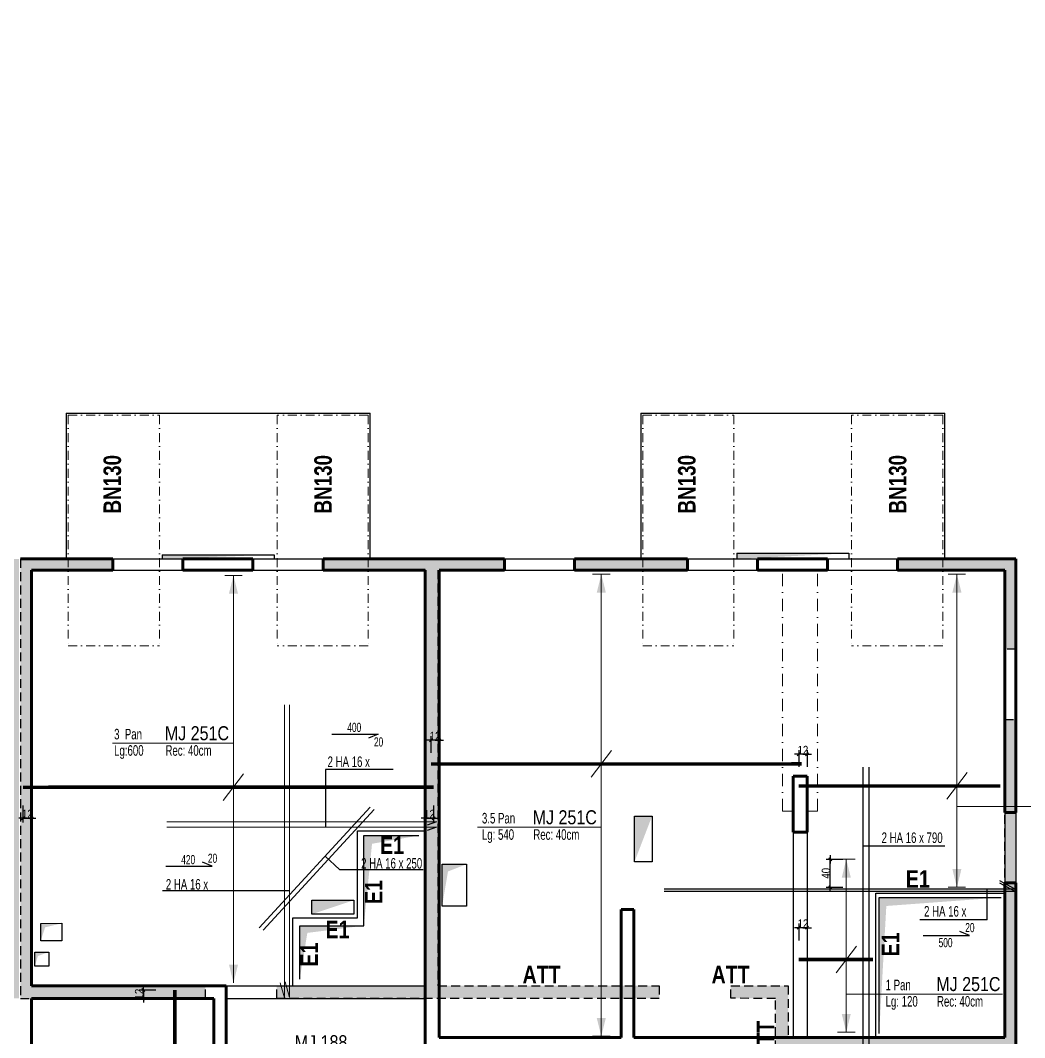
# Model space of a CAD drawing. Header units: millimetres. Extents: x 10483 to 17848, y -43633 to -39433.
# Drawn here: x 13319 to 14753, y -42504 to -41053 of the extents above; entities that cross this region are included whole.
import ezdxf
from ezdxf.enums import TextEntityAlignment as Align

# ---------------------------------------------------------------- set-up
doc = ezdxf.new("R2010")
doc.units = ezdxf.units.MM
doc.linetypes.add('CACHEX2', pattern=[19.05, 12.7, -6.35])
doc.linetypes.add('TIRETPTX2', pattern=[50.8, 25.4, -12.7, 0, -12.7])
for name, color, linetype in [('01_ARMA_INF', 50, 'Continuous'), ('01_linteaux', 2, 'Continuous'), ('01_murs_sup', 2, 'CACHEX2'), ('01_poch_murs', 253, 'Continuous'), ('01_resv', 32, 'Continuous'), ('01_texte', 230, 'Continuous'), ('AA_COTES', 2, 'Continuous')]:
    doc.layers.add(name, color=color, linetype=linetype)
doc.layers.add('01_murs_coup', color=5, linetype='Continuous', lineweight=60)
doc.layers.add('01_tram_axes', color=2, linetype='TIRETPTX2', lineweight=9)
doc.styles.add('impact', font='impact.ttf')
doc.styles.add('PATIO', font='ARIALN.TTF')
doc.styles.add('STYLE2', font='ARIALN.TTF')
doc.styles.add('Titre', font='ariblk.ttf')
doc.dimstyles.new('JB50res', dxfattribs={"dimscale": 0.1, "dimtxt": 120, "dimasz": 12, "dimexe": 0.1, "dimexo": 0.1, "dimgap": 0.09, "dimtad": 1, "dimdec": 1, "dimdsep": 46, "dimtxsty": 'STYLE2', "dimblk1": 'BOND_G', "dimblk2": 'BOND_D', "dimsah": 1, "dimcen": 1.5, "dimdle": 0.01, "dimse1": 1, "dimse2": 1, "dimclrd": 4, "dimclre": 2, "dimclrt": 6, "dimazin": 2, "dimtfac": 2.333333, "dimtdec": 1, "dimtix": 1, "dimtmove": 2, "dimatfit": 3, "dimldrblk": 'BOND_G', "dimfxl": 1, "dimtolj": 1, "dimtzin": 0, "dimarcsym": 0})
pattern_1 = [(135, (-1339.371, 5604.787), (-11.2253202, 9e-16), [7.9375, -7.9375])]

# ---------------------------------------------------------------- blocks, each defined once
blk = doc.blocks.new('BOND_G')
at = {"layer": 'AA_COTES', "color": 0}
for p, q in [((0, -5), (0, 15)), ((5, 0), (-5, 0)), ((1.8, 1.8), (-1.8, -1.8))]:
    blk.add_line(p, q, dxfattribs=at)
blk = doc.blocks.new('BOND_D')
at = {"layer": 'AA_COTES', "color": 0}
for p, q in [((5, 0), (-5, 0)), ((-1.8, -1.8), (1.8, 1.8)), ((0, 5), (0, -15))]:
    blk.add_line(p, q, dxfattribs=at)
blk = doc.blocks.new('*D5406')
at = {"layer": '01_resv', "color": 4, "lineweight": -2, "ltscale": 200, "transparency": 16777216}
for p, q in [((14428.9, -42099.8), (14427.7, -42099.8)), ((14442.1, -42099.8), (14430.1, -42099.8)), ((14443.3, -42099.8), (14444.5, -42099.8))]:
    blk.add_line(p, q, dxfattribs=at)
at = {"layer": 'Defpoints', "color": 0, "ltscale": 200, "transparency": 16777216}
for p in [(14430.1, -42099.8), (14430.1, -42145.1), (14442.1, -42158.5)]:
    blk.add_point(p, dxfattribs=at)
at = {"layer": '01_resv', "color": 4, "lineweight": -2, "ltscale": 200, "transparency": 16777216, "xscale": 1.2, "yscale": 1.2, "zscale": 1.2}
blk.add_blockref('BOND_D', (14430.1, -42099.8), dxfattribs=at)
at = {"layer": '01_resv', "color": 4, "lineweight": -2, "ltscale": 200, "transparency": 16777216, "xscale": 1.2, "yscale": 1.2, "zscale": 1.2, "rotation": 180}
blk.add_blockref('BOND_G', (14442.1, -42099.8), dxfattribs=at)
at = {"layer": '01_resv', "color": 6, "ltscale": 200, "transparency": 16777216, "insert": (14436.1, -42093.8), "char_height": 12, "attachment_point": 5, "style": 'STYLE2'}
blk.add_mtext('\\A1;12', dxfattribs=at)
blk = doc.blocks.new('*D5408')
at = {"layer": '01_resv', "color": 4, "lineweight": -2, "ltscale": 200, "transparency": 16777216}
for p, q in [((14428.9, -42347.4), (14427.7, -42347.4)), ((14442.1, -42347.4), (14430.1, -42347.4)), ((14443.3, -42347.4), (14444.5, -42347.4))]:
    blk.add_line(p, q, dxfattribs=at)
at = {"layer": 'Defpoints', "color": 0, "ltscale": 200, "transparency": 16777216}
for p in [(14430.1, -42347.4), (14430.1, -42392.7), (14442.1, -42406.1)]:
    blk.add_point(p, dxfattribs=at)
at = {"layer": '01_resv', "color": 4, "lineweight": -2, "ltscale": 200, "transparency": 16777216, "xscale": 1.2, "yscale": 1.2, "zscale": 1.2}
blk.add_blockref('BOND_D', (14430.1, -42347.4), dxfattribs=at)
at = {"layer": '01_resv', "color": 4, "lineweight": -2, "ltscale": 200, "transparency": 16777216, "xscale": 1.2, "yscale": 1.2, "zscale": 1.2, "rotation": 180}
blk.add_blockref('BOND_G', (14442.1, -42347.4), dxfattribs=at)
at = {"layer": '01_resv', "color": 6, "ltscale": 200, "transparency": 16777216, "insert": (14436.1, -42341.4), "char_height": 12, "attachment_point": 5, "style": 'STYLE2'}
blk.add_mtext('\\A1;12', dxfattribs=at)
blk = doc.blocks.new('*D5409')
at = {"layer": '01_resv', "color": 4, "lineweight": -2, "ltscale": 200, "transparency": 16777216}
blk.add_line((14475.2, -42288.4), (14475.2, -42250.8), dxfattribs=at)
at = {"layer": 'Defpoints', "color": 0, "ltscale": 200, "transparency": 16777216}
for p in [(14475.2, -42249.6), (14554.5, -42249.6), (14643.4, -42289.6)]:
    blk.add_point(p, dxfattribs=at)
at = {"layer": '01_resv', "color": 4, "lineweight": -2, "ltscale": 200, "transparency": 16777216, "xscale": 1.2, "yscale": 1.2, "zscale": 1.2}
for name, p, rotation in [('BOND_D', (14475.2, -42249.6), 90), ('BOND_G', (14475.2, -42289.6), 270)]:
    blk.add_blockref(name, p, dxfattribs=dict(at, rotation=rotation))
at = {"layer": '01_resv', "color": 6, "ltscale": 200, "transparency": 16777216, "insert": (14469, -42269.6), "char_height": 12, "attachment_point": 5, "rotation": 90, "style": 'STYLE2'}
blk.add_mtext('\\A1;40', dxfattribs=at)
blk = doc.blocks.new('*D5391')
at = {"layer": '01_resv', "color": 4, "lineweight": -2, "ltscale": 200, "transparency": 16777216}
for p, q in [((13903.9, -42079.8), (13902.7, -42079.8)), ((13917.1, -42079.8), (13905.1, -42079.8)), ((13918.3, -42079.8), (13919.5, -42079.8))]:
    blk.add_line(p, q, dxfattribs=at)
at = {"layer": 'Defpoints', "color": 0, "ltscale": 200, "transparency": 16777216}
for p in [(13905.1, -42079.8), (13905.1, -42098.6), (13917.1, -42096.6)]:
    blk.add_point(p, dxfattribs=at)
at = {"layer": '01_resv', "color": 4, "lineweight": -2, "ltscale": 200, "transparency": 16777216, "xscale": 1.2, "yscale": 1.2, "zscale": 1.2}
blk.add_blockref('BOND_D', (13905.1, -42079.8), dxfattribs=at)
at = {"layer": '01_resv', "color": 4, "lineweight": -2, "ltscale": 200, "transparency": 16777216, "xscale": 1.2, "yscale": 1.2, "zscale": 1.2, "rotation": 180}
blk.add_blockref('BOND_G', (13917.1, -42079.8), dxfattribs=at)
at = {"layer": '01_resv', "color": 6, "ltscale": 200, "transparency": 16777216, "insert": (13911.1, -42073.7), "char_height": 12, "attachment_point": 5, "style": 'STYLE2'}
blk.add_mtext('\\A1;12', dxfattribs=at)
blk = doc.blocks.new('*D5416')
at = {"layer": '01_resv', "color": 4, "lineweight": -2, "ltscale": 200, "transparency": 16777216}
for p, q in [((13895.9, -42191.1), (13894.7, -42191.1)), ((13897.1, -42191.1), (13909.1, -42191.1)), ((13910.3, -42191.1), (13911.5, -42191.1))]:
    blk.add_line(p, q, dxfattribs=at)
at = {"layer": 'Defpoints', "color": 0, "ltscale": 200, "transparency": 16777216}
for p in [(13909.1, -42146.8), (13897.1, -42157.6), (13909.1, -42191.1)]:
    blk.add_point(p, dxfattribs=at)
at = {"layer": '01_resv', "color": 4, "lineweight": -2, "ltscale": 200, "transparency": 16777216, "xscale": 1.2, "yscale": 1.2, "zscale": 1.2}
blk.add_blockref('BOND_G', (13897.1, -42191.1), dxfattribs=at)
at = {"layer": '01_resv', "color": 4, "lineweight": -2, "ltscale": 200, "transparency": 16777216, "xscale": 1.2, "yscale": 1.2, "zscale": 1.2, "rotation": 180}
blk.add_blockref('BOND_D', (13909.1, -42191.1), dxfattribs=at)
at = {"layer": '01_resv', "color": 6, "ltscale": 200, "transparency": 16777216, "insert": (13903.1, -42185.1), "char_height": 12, "attachment_point": 5, "style": 'STYLE2'}
blk.add_mtext('\\A1;12', dxfattribs=at)
blk = doc.blocks.new('*D5417')
at = {"layer": '01_resv', "color": 4, "lineweight": -2, "ltscale": 200, "transparency": 16777216}
for p, q in [((13321.9, -42191.1), (13320.7, -42191.1)), ((13323.1, -42191.1), (13335.1, -42191.1)), ((13336.3, -42191.1), (13337.5, -42191.1))]:
    blk.add_line(p, q, dxfattribs=at)
at = {"layer": 'Defpoints', "color": 0, "ltscale": 200, "transparency": 16777216}
for p in [(13323.1, -42146.9), (13335.1, -42169.1), (13335.1, -42191.1)]:
    blk.add_point(p, dxfattribs=at)
at = {"layer": '01_resv', "color": 4, "lineweight": -2, "ltscale": 200, "transparency": 16777216, "xscale": 1.2, "yscale": 1.2, "zscale": 1.2}
blk.add_blockref('BOND_G', (13323.1, -42191.1), dxfattribs=at)
at = {"layer": '01_resv', "color": 4, "lineweight": -2, "ltscale": 200, "transparency": 16777216, "xscale": 1.2, "yscale": 1.2, "zscale": 1.2, "rotation": 180}
blk.add_blockref('BOND_D', (13335.1, -42191.1), dxfattribs=at)
at = {"layer": '01_resv', "color": 6, "ltscale": 200, "transparency": 16777216, "insert": (13329.1, -42185), "char_height": 12, "attachment_point": 5, "style": 'STYLE2'}
blk.add_mtext('\\A1;12', dxfattribs=at)
blk = doc.blocks.new('*D5393')
at = {"layer": '01_resv', "color": 4, "lineweight": -2, "ltscale": 200, "transparency": 16777216}
for p, q in [((13494.7, -42434.9), (13494.7, -42433.7)), ((13494.7, -42436.1), (13494.7, -42448)), ((13494.7, -42449.2), (13494.7, -42450.4))]:
    blk.add_line(p, q, dxfattribs=at)
at = {"layer": 'Defpoints', "color": 0, "ltscale": 200, "transparency": 16777216}
for p in [(13533, -42436.1), (13494.7, -42448), (13533, -42448)]:
    blk.add_point(p, dxfattribs=at)
at = {"layer": '01_resv', "color": 4, "lineweight": -2, "ltscale": 200, "transparency": 16777216, "xscale": 1.2, "yscale": 1.2, "zscale": 1.2}
for name, p, rotation in [('BOND_G', (13494.7, -42436.1), 270), ('BOND_D', (13494.7, -42448), 90)]:
    blk.add_blockref(name, p, dxfattribs=dict(at, rotation=rotation))
at = {"layer": '01_resv', "color": 6, "ltscale": 200, "transparency": 16777216, "insert": (13488.7, -42442), "char_height": 12, "attachment_point": 5, "rotation": 90, "style": 'STYLE2'}
blk.add_mtext('\\A1;12', dxfattribs=at)

msp = doc.modelspace()

# ---------------------------------------------------------------- hatches: boundary and pattern name
at = {"layer": '01_murs_sup', "ltscale": 200}
h = msp.add_hatch(dxfattribs=at)
h.set_pattern_fill('DASH', color=256, scale=2.5, angle=135)
h.set_pattern_definition([(135, (1486.9405, 7129.7074), (-11.2253202, 9e-16), [7.9375, -7.9375])])
h.paths.add_polyline_path([(15227.33, -41053.13), (14816.42, -41053.13, 0.2561511), (14069.86, -40643.81), (13786.34, -40643.81), (13786.34, -40496.41), (13766.34, -40496.41), (13766.34, -40663.81), (14069.86, -40663.81, -0.2587896), (14804.13, -41071.13), (14935.43, -41071.13), (14935.43, -41491.45), (14955.43, -41491.45), (14955.43, -41071.13), (15227.44, -41071.18)])
h = msp.add_hatch(dxfattribs=at)
h.set_pattern_fill('DASH', color=256, scale=2.5, angle=135)
h.set_pattern_definition(pattern_1)
h.paths.add_polyline_path([(12129.12, -41979.06), (12109.16, -41979.06), (12109.16, -42400.05), (12129.16, -42400.05)])
h.paths.add_polyline_path([(13071.12, -41821.05), (12892.12, -41821.05), (12892.12, -41837.05), (13071.12, -41837.05)], flags=17)
h.paths.add_polyline_path([(13317.12, -41821.05), (13171.12, -41821.05), (13171.12, -41837.05), (13301.12, -41837.05), (13301.12, -42430.06), (12645.12, -42430.06), (12645.12, -42448.01), (13317.12, -42448.06)])
h.paths.add_polyline_path([(12952.54, -42578.1), (12503.12, -42578.1), (12503.12, -42596.05), (12721.12, -42596.05), (12721.12, -43189.05), (12618.12, -43189.05), (12618.12, -43205.05), (12898.12, -43205.05), (12898.12, -43189.05), (12739.12, -43189.05), (12739.12, -42596.05), (12952.54, -42596.01)])
h.paths.add_polyline_path([(14231.12, -42430.06), (13915.16, -42430.06), (13915.08, -41837.05), (14011.12, -41837.05), (14011.12, -41821.05), (13751.12, -41821.05), (13751.12, -41837.05), (13897.16, -41837.05), (13897.16, -42430.06), (13685.16, -42430.06), (13685.16, -42448.06), (14231.12, -42448.06)])
h = msp.add_hatch(dxfattribs=at)
h.set_pattern_fill('DASH', color=256, scale=2.5, angle=135)
h.set_pattern_definition(pattern_1)
h.paths.add_polyline_path([(13583.16, -42430.06), (13335.12, -42430.06), (13335.12, -41837.05), (13451.12, -41837.05), (13451.12, -41821.05), (13319.12, -41821.05), (13319.12, -42448.06), (13583.16, -42448.01)])
h.paths.add_polyline_path([(14740.12, -42050.05), (14724.12, -42050.05), (14724.12, -42504.05), (14415.12, -42504.05), (14415.12, -42430.05), (14333.12, -42430.05), (14333.12, -42448.01), (14397.12, -42448.06), (14397.12, -42578.05), (14333.12, -42578.05), (14333.12, -42596.01), (14415.12, -42596.05), (14415.12, -42522.05), (14724.12, -42522.05), (14724.12, -42976.07), (14740.12, -42976.07)])
h.paths.add_polyline_path([(14231.12, -42578.05), (13685.12, -42578.1), (13685.12, -42596.01), (13897.12, -42596.05), (13897.12, -43189.05), (13748.12, -43189.05), (13748.12, -43205.05), (14044.12, -43205.05), (14044.12, -43189.05), (13915.12, -43189.05), (13915.12, -42595.92), (14231.12, -42595.92)])
h.paths.add_polyline_path([(13583.12, -42578.05), (13319.12, -42578.05), (13319.12, -43205.05), (13448.12, -43205.05), (13448.12, -43189.05), (13335.12, -43189.05), (13335.12, -42596.05), (13583.12, -42596.05)])
h.paths.add_polyline_path([(14498.12, -43189.05), (14344.12, -43189.05), (14344.12, -43205.05), (14498.12, -43205.05)])
h.paths.add_polyline_path([(14740.12, -43076.07), (14724.12, -43076.07), (14724.12, -43189.05), (14598.12, -43189.05), (14598.12, -43205.05), (14740.12, -43205.05)])
h.paths.add_polyline_path([(14740.12, -41821.05), (14571.12, -41821.05), (14571.12, -41837.05), (14724.12, -41837.05), (14724.12, -41950.05), (14740.12, -41950.05)])
h.paths.add_polyline_path([(14271.12, -41821.05), (14111.12, -41821.05), (14111.12, -41837.05), (14271.12, -41837.05)])

# ---------------------------------------------------------------- linework, layer by layer
at = {"layer": '01_ARMA_INF', "linetype": 'Continuous', "lineweight": 0, "const_width": 5, "flags": 128}
for points in [[(14434.12, -42113.56), (13905.12, -42113.65)], [(13909.12, -42146.77), (13323.12, -42146.86)], [(14717.78, -42145.02), (14430.12, -42145.1)], [(14535.89, -42392.59), (14430.12, -42392.67)], [(13539.69, -42590.05), (13539.59, -42436.05)]]:
    msp.add_lwpolyline(points, dxfattribs=at)
at = {"layer": '01_linteaux', "ltscale": 0.1}
for p, q in [((13384.59, -41613.05), (13384.59, -41821.05)), ((13384.59, -41613.05), (13818.59, -41613.05)), ((13818.59, -41821.05), (13818.59, -41613.05)), ((14204.59, -41613.05), (14204.59, -41821.05)), ((14204.59, -41613.05), (14638.59, -41613.05)), ((14638.59, -41821.05), (14638.59, -41613.05)), ((13521.59, -41815.05), (13681.59, -41815.05)), ((13521.59, -41815.05), (13521.59, -41821.05)), ((13681.59, -41815.05), (13681.59, -41821.05)), ((14341.59, -41813.05), (14501.59, -41813.05)), ((14341.59, -41813.05), (14341.59, -41821.05)), ((14501.59, -41813.05), (14501.59, -41821.05)), ((13451.12, -41821.05), (13551.12, -41821.05)), ((13651.12, -41821.05), (13751.12, -41821.05)), ((14010.12, -41821.05), (14110.12, -41821.05)), ((14271.12, -41821.05), (14371.12, -41821.05)), ((14471.12, -41821.05), (14571.12, -41821.05)), ((13451.12, -41837.05), (13551.12, -41837.05)), ((13651.12, -41837.05), (13751.12, -41837.05)), ((14010.12, -41837.05), (14110.12, -41837.05)), ((14271.12, -41837.05), (14371.12, -41837.05)), ((14471.12, -41837.05), (14571.12, -41837.05)), ((14724.12, -42183.05), (14724.12, -42283.05)), ((14740.12, -42183.05), (14740.12, -42283.05)), ((13800.12, -42209.06), (13897.16, -42209.06)), ((13800.12, -42333.06), (13800.12, -42209.06)), ((14422.12, -42211.05), (14422.12, -42504.05)), ((14442.12, -42211.05), (14442.12, -42504.05)), ((14540.12, -42504.05), (14540.12, -42298.05)), ((14540.12, -42298.05), (14724.12, -42298.05)), ((13708.12, -42333.06), (13800.12, -42333.06)), ((13708.12, -42430.06), (13708.12, -42333.06)), ((13613.12, -42430.06), (13897.12, -42430.06)), ((13613.12, -42448.06), (13897.12, -42448.06))]:
    msp.add_line(p, q, dxfattribs=at)
for points in [[(13521.59, -41821.05), (13521.59, -41815.05), (13681.59, -41815.05)], [(14341.59, -41821.05), (14341.59, -41813.05), (14501.59, -41813.05)]]:
    msp.add_solid(points, dxfattribs=at)
at = {"layer": '01_murs_coup', "ltscale": 0.1}
for p, q in [((13451.12, -41821.05), (13319.12, -41821.05)), ((13451.12, -41821.05), (13451.12, -41837.05)), ((13651.12, -41821.05), (13551.12, -41821.05)), ((13551.12, -41821.05), (13551.12, -41837.05)), ((13651.12, -41821.05), (13651.12, -41837.05)), ((14010.12, -41821.05), (13751.12, -41821.05)), ((13751.12, -41821.05), (13751.12, -41837.05)), ((14010.12, -41821.05), (14010.12, -41837.05)), ((14271.12, -41821.05), (14110.12, -41821.05)), ((14110.12, -41821.05), (14110.12, -41837.05)), ((14271.12, -41821.05), (14271.12, -41837.05)), ((14471.12, -41821.05), (14371.12, -41821.05)), ((14371.12, -41821.05), (14371.12, -41837.05)), ((14471.12, -41821.05), (14471.12, -41837.05)), ((14740.12, -41821.05), (14571.12, -41821.05)), ((14571.12, -41821.05), (14571.12, -41837.05)), ((14740.12, -42183.05), (14740.12, -41821.05)), ((13335.12, -41837.05), (13335.12, -42430.05)), ((13335.12, -41837.05), (13451.12, -41837.05)), ((13651.12, -41837.05), (13551.12, -41837.05)), ((13897.12, -41837.05), (13751.12, -41837.05)), ((13897.12, -42578.05), (13897.12, -41837.05)), ((14010.12, -41837.05), (13917.12, -41837.05)), ((13917.12, -42504.05), (13917.12, -41837.05)), ((14271.12, -41837.05), (14110.12, -41837.05)), ((14471.12, -41837.05), (14371.12, -41837.05)), ((14724.12, -41837.05), (14571.12, -41837.05)), ((14724.12, -42183.05), (14724.12, -41837.05)), ((14422.12, -42211.05), (14422.12, -42131.05)), ((14422.12, -42131.05), (14442.12, -42131.05)), ((14442.12, -42211.05), (14442.12, -42131.05)), ((14740.12, -42183.05), (14724.12, -42183.05)), ((14422.12, -42211.05), (14442.12, -42211.05)), ((14724.12, -42504.05), (14724.12, -42283.05)), ((14740.12, -42283.05), (14724.12, -42283.05)), ((14740.12, -42743.05), (14740.12, -42283.05)), ((14194.64, -42321.05), (14176.64, -42321.05)), ((14176.64, -42504.05), (14176.64, -42321.05)), ((14194.64, -42504.05), (14194.64, -42321.05)), ((13335.12, -42430.05), (13613.12, -42430.05)), ((13613.12, -42430.05), (13613.12, -42578.05)), ((13335.12, -42448.05), (13335.12, -43189.05)), ((13335.12, -42448.05), (13595.12, -42448.05)), ((13595.12, -42448.05), (13595.12, -42596.05)), ((13917.12, -42504.05), (14176.64, -42504.05)), ((14194.64, -42504.05), (14724.12, -42504.05))]:
    msp.add_line(p, q, dxfattribs=at)
msp.add_arc((14069.93, -41529.3), 865.5, 31.88506, 90, dxfattribs=at)
at = {"layer": '01_murs_sup'}
for p, q in [((13451.12, -41821.05), (13319.12, -41821.05)), ((13319.12, -41821.05), (13319.12, -42448.06)), ((13451.12, -41837.05), (13451.12, -41821.05)), ((13751.12, -41837.05), (13751.12, -41821.05)), ((13751.12, -41821.05), (14010.12, -41821.05)), ((14010.12, -41821.05), (14010.12, -41837.05)), ((14110.12, -41837.05), (14110.12, -41821.05)), ((14110.12, -41821.05), (14271.12, -41821.05)), ((14271.12, -41821.05), (14271.12, -41837.05)), ((14571.12, -41821.05), (14740.12, -41821.05)), ((14571.12, -41837.05), (14571.12, -41821.05)), ((14740.12, -41821.05), (14740.12, -41950.05)), ((13335.12, -42430.06), (13335.12, -41837.05)), ((13335.12, -41837.05), (13451.12, -41837.05)), ((13897.16, -41837.05), (13751.12, -41837.05)), ((13897.16, -42430.06), (13897.16, -41837.05)), ((14010.12, -41837.05), (13915.08, -41837.05)), ((13915.08, -41837.05), (13915.16, -42430.06)), ((14271.12, -41837.05), (14110.12, -41837.05)), ((14724.12, -41837.05), (14571.12, -41837.05)), ((14724.12, -41950.05), (14724.12, -41837.05)), ((14740.12, -41950.05), (14724.12, -41950.05)), ((14724.12, -42504.05), (14724.12, -42050.05)), ((14724.12, -42050.05), (14740.12, -42050.05)), ((14740.12, -42050.05), (14740.12, -42976.07)), ((13583.16, -42430.06), (13335.12, -42430.06)), ((13583.16, -42448.01), (13583.16, -42430.06)), ((13685.16, -42448.06), (13685.16, -42430.06)), ((13685.16, -42430.06), (13708.12, -42430.06)), ((13915.16, -42430.06), (14231.12, -42430.06)), ((14231.12, -42430.06), (14231.12, -42448.06)), ((14333.12, -42448.01), (14333.12, -42430.05)), ((14333.12, -42430.05), (14415.12, -42430.05)), ((14415.12, -42430.05), (14415.12, -42504.05)), ((13319.12, -42448.06), (13583.16, -42448.01)), ((14231.12, -42448.06), (13685.16, -42448.06)), ((14397.12, -42448.06), (14333.12, -42448.01)), ((14397.12, -42578.05), (14397.12, -42448.06)), ((14415.12, -42504.05), (14724.12, -42504.05))]:
    msp.add_line(p, q, dxfattribs=at)
for radius, start in [(885.5, 32.53016), (865.5, 31.96306)]:
    msp.add_arc((14069.86, -41529.3), radius, start, 90, dxfattribs=at)
at = {"layer": '01_poch_murs', "ltscale": 200}
for p, q in [((13809.39, -42344.42), (13809.39, -42215.8)), ((13809.39, -42215.8), (13887.71, -42215.8)), ((14544.9, -42498.07), (14544.9, -42304.1)), ((14544.9, -42304.1), (14719.24, -42304.1)), ((13717.85, -42420.61), (13717.85, -42344.42)), ((13717.85, -42344.42), (13809.39, -42344.42))]:
    msp.add_line(p, q, dxfattribs=at)
for points in [[(13809.39, -42344.42), (13809.39, -42215.8), (13821.07, -42227.48)], [(13809.39, -42215.8), (13887.71, -42215.8), (13821.07, -42227.48)], [(14544.9, -42498.07), (14544.9, -42304.1), (14555.15, -42316.24)], [(14544.9, -42304.1), (14719.24, -42304.1), (14555.15, -42316.24)], [(13717.85, -42420.61), (13717.85, -42344.42), (13728.79, -42354.65)], [(13717.85, -42344.42), (13809.39, -42344.42), (13728.79, -42354.65)]]:
    msp.add_solid(points, dxfattribs=at)
at = {"layer": '01_resv', "ltscale": 200}
for p, q in [((14195.73, -42253.08), (14195.73, -42188.08)), ((14195.73, -42188.08), (14220.76, -42188.08)), ((14220.76, -42188.08), (14220.77, -42253.07)), ((13921.1, -42316.58), (13921.1, -42256.58)), ((13921.1, -42256.58), (13956.1, -42256.58)), ((13956.1, -42256.58), (13956.1, -42316.58)), ((14220.77, -42253.07), (14195.73, -42253.08)), ((13735.12, -42308.03), (13795.12, -42308.03)), ((13735.12, -42328.06), (13735.12, -42308.03)), ((13795.12, -42308.03), (13795.12, -42328.06)), ((13956.1, -42316.58), (13921.1, -42316.58)), ((13795.12, -42328.06), (13735.12, -42328.06)), ((13348.14, -42341.05), (13378.14, -42340.87)), ((13348.14, -42366.07), (13348.14, -42341.05)), ((13378.14, -42340.87), (13378.14, -42366.07)), ((13378.14, -42366.07), (13348.14, -42366.07)), ((13339.67, -42382.05), (13359.67, -42382.05)), ((13339.67, -42402.05), (13339.67, -42382.05)), ((13359.67, -42382.05), (13359.67, -42402.05)), ((13359.67, -42402.05), (13339.67, -42402.05))]:
    msp.add_line(p, q, dxfattribs=at)
for points in [[(14195.73, -42253.08), (14195.73, -42188.08), (14220.76, -42188.08)], [(13921.1, -42316.58), (13921.1, -42256.58), (13929.48, -42267.02)], [(13921.1, -42256.58), (13956.1, -42256.58), (13929.48, -42267.02)], [(13735.12, -42328.06), (13735.12, -42308.03), (13795.12, -42308.03)], [(13348.14, -42366.07), (13348.14, -42341.05), (13354.46, -42346.72)], [(13348.14, -42341.05), (13378.14, -42341.05), (13354.46, -42346.72)], [(13339.67, -42402.05), (13339.67, -42382.05), (13344.25, -42387.58)], [(13339.67, -42382.05), (13359.67, -42382.05), (13344.25, -42387.58)]]:
    msp.add_solid(points, dxfattribs=at)
at = {"layer": '01_texte', "linetype": 'Continuous', "lineweight": 0}
for p, q in [((13610.84, -41844.54), (13635.8, -41844.54)), ((13623.32, -42425.92), (13623.32, -41844.54)), ((14135.84, -41842.92), (14160.8, -41842.92)), ((14148.32, -42502.15), (14148.32, -41842.92)), ((14643.39, -41842.97), (14668.35, -41842.97)), ((14655.87, -42289.64), (14655.87, -41842.97)), ((13696.26, -42029.07), (13696.24, -42447.22)), ((13703.23, -42029.07), (13703.21, -42446.87)), ((13450.7, -42084.08), (13623.32, -42084.08)), ((14133.82, -42132.61), (14162.83, -42094.54)), ((13608.82, -42165.82), (13637.83, -42127.75)), ((14641.37, -42164.06), (14670.38, -42125.99)), ((14655.87, -42174.3), (14931.35, -42174.3)), ((13528.12, -42196.35), (13913.13, -42196.35)), ((13528.12, -42203.72), (13913.13, -42203.72)), ((13971.51, -42204.02), (14148.32, -42204.02)), ((14485.48, -42249.64), (14510.44, -42249.64)), ((14497.96, -42496.25), (14497.96, -42249.64)), ((14643.39, -42289.64), (14668.35, -42289.64)), ((14483.46, -42411.65), (14512.47, -42373.57)), ((13696.24, -42447.22), (13690.13, -42425.79)), ((13703.21, -42446.87), (13697.1, -42424.28)), ((14497.96, -42442.02), (14721.14, -42442.01)), ((14485.48, -42496.25), (14510.44, -42496.25)), ((14135.94, -42502.15), (14160.9, -42502.15))]:
    msp.add_line(p, q, dxfattribs=at)
at = {"layer": '01_texte'}
for p, q in [((13763.62, -42070.89), (13829.71, -42070.89)), ((13829.71, -42070.89), (13815.89, -42076.72)), ((13526.63, -42259.58), (13592.71, -42259.58)), ((13592.71, -42259.58), (13578.89, -42253.75)), ((14673.67, -42358.52), (14659.85, -42352.7)), ((14607.58, -42358.52), (14673.67, -42358.52))]:
    msp.add_line(p, q, dxfattribs=at)
at = {"layer": '01_texte', "ltscale": 5}
for p, q in [((13851.03, -42121.46), (13754.76, -42121.46)), ((14638.48, -42231.06), (14521.59, -42231.06)), ((13774.86, -42264.27), (13894.18, -42264.27)), ((13522.12, -42294.32), (13703.21, -42294.32)), ((14699.08, -42336.07), (14602.82, -42336.07))]:
    msp.add_line(p, q, dxfattribs=at)
at = {"layer": '01_texte', "ltscale": 200}
for p, q in [((13754.76, -42121.46), (13754.76, -42203.72)), ((14521.59, -42118.05), (14521.59, -42908.05)), ((14530.01, -42118.05), (14530.01, -42908.05)), ((13660.12, -42347.32), (13818.59, -42175.15)), ((13665.81, -42350.57), (13824.27, -42178.4)), ((13913.13, -42196.35), (13899.56, -42201.04)), ((13913.13, -42203.72), (13899.56, -42208.41)), ((13774.86, -42264.27), (13754.12, -42245.19)), ((14737.87, -42291.92), (14717.12, -42280.57)), ((14237.87, -42291.92), (14737.87, -42291.92)), ((14237.87, -42295.19), (14737.87, -42295.19)), ((14699.08, -42336.07), (14699.08, -42291.92)), ((14737.87, -42295.19), (14717.12, -42283.84))]:
    msp.add_line(p, q, dxfattribs=at)
at = {"layer": '01_texte', "linetype": 'Continuous', "lineweight": 0}
for points in [[(13623.32, -41844.54), (13616.86, -41870.63), (13623.32, -41870.63)], [(13623.32, -41844.54), (13629.78, -41870.63), (13623.32, -41870.63)], [(14148.32, -41842.92), (14141.86, -41869.02), (14148.32, -41869.02)], [(14148.32, -41842.92), (14154.78, -41869.02), (14148.32, -41869.02)], [(14655.87, -41842.97), (14649.41, -41869.06), (14655.87, -41869.06)], [(14655.87, -41842.97), (14662.33, -41869.06), (14655.87, -41869.06)], [(14497.96, -42249.64), (14491.5, -42275.73), (14497.96, -42275.73)], [(14497.96, -42249.64), (14504.42, -42275.73), (14497.96, -42275.73)], [(14655.87, -42289.64), (14649.41, -42263.54), (14655.87, -42263.54)], [(14655.87, -42289.64), (14662.33, -42263.54), (14655.87, -42263.54)], [(13623.32, -42425.92), (13616.86, -42399.82), (13623.32, -42399.82)], [(13623.32, -42425.92), (13629.78, -42399.82), (13623.32, -42399.82)], [(14497.96, -42496.25), (14491.5, -42470.15), (14497.96, -42470.15)], [(14497.96, -42496.25), (14504.42, -42470.15), (14497.96, -42470.15)], [(14148.32, -42502.15), (14141.86, -42476.05), (14148.32, -42476.05)], [(14148.32, -42502.15), (14154.78, -42476.05), (14148.32, -42476.05)]]:
    msp.add_solid(points, dxfattribs=at)
at = {"layer": '01_tram_axes', "ltscale": 0.5}
for p, q in [((13387.59, -41616.05), (13387.59, -41945.05)), ((13387.59, -41616.05), (13517.59, -41616.05)), ((13517.59, -41616.05), (13517.59, -41945.05)), ((13685.59, -41616.05), (13685.59, -41945.05)), ((13815.59, -41616.05), (13685.59, -41616.05)), ((13815.59, -41616.05), (13815.59, -41945.05)), ((14207.59, -41616.05), (14207.59, -41945.05)), ((14207.59, -41616.05), (14337.59, -41616.05)), ((14337.59, -41616.05), (14337.59, -41945.05)), ((14505.59, -41616.05), (14505.59, -41945.05)), ((14635.59, -41616.05), (14505.59, -41616.05)), ((14635.59, -41616.05), (14635.59, -41945.05)), ((13387.59, -41945.05), (13517.59, -41945.05)), ((13815.59, -41945.05), (13685.59, -41945.05)), ((14207.59, -41945.05), (14337.59, -41945.05)), ((14635.59, -41945.05), (14505.59, -41945.05))]:
    msp.add_line(p, q, dxfattribs=at)
at = {"layer": '01_tram_axes', "ltscale": 0.7}
for p, q in [((14407.12, -42181.05), (14407.12, -41837.05)), ((14457.12, -42181.05), (14457.12, -41837.05)), ((14407.12, -42181.05), (14422.12, -42181.05)), ((14442.12, -42181.05), (14457.12, -42181.05))]:
    msp.add_line(p, q, dxfattribs=at)

# ---------------------------------------------------------------- texts
at = {"layer": '01_texte', "style": 'impact'}
for p in [(13470.31, -41714.51), (13771.2, -41714.51), (14290.31, -41714.51), (14591.2, -41714.51)]:
    msp.add_text('BN130', height=25, rotation=90, dxfattribs=at).set_placement(p, align=Align.BOTTOM_CENTER)
at = {"layer": '01_texte', "ltscale": 5, "style": 'PATIO', "width": 0.8}
for s, height, p in [('3  Pan', 15, (13452.98, -42078.54)), ('400', 13, (13785.78, -42067.92)), ('20', 13, (13823.82, -42088.67)), ('Lg:600', 15, (13452.98, -42101.87)), ('Rec: 40cm', 15, (13526.31, -42101.87)), ('2 HA 16 x  ', 15, (13757.65, -42117.94)), ('3.5 Pan', 15, (13977.98, -42198.48)), ('Lg: 540', 15, (13977.98, -42221.82)), ('Rec: 40cm', 15, (14051.31, -42221.82)), ('2 HA 16 x 790  ', 15, (14548.39, -42226.36)), ('420', 13, (13548.78, -42256.6)), ('20', 13, (13586.82, -42254.63)), ('2 HA 16 x 250', 15, (13805.53, -42262.85)), ('2 HA 16 x', 15, (13526.8, -42292.9)), ('2 HA 16 x  ', 15, (14609, -42331.36)), ('20', 13, (14667.78, -42353.57)), ('500', 13, (14629.74, -42375)), ('1 Pan', 15, (14554.1, -42436.48)), ('Lg: 120', 15, (14554.1, -42459.81)), ('Rec: 40cm', 15, (14627.44, -42459.81))]:
    msp.add_text(s, height=height, dxfattribs=at).set_placement(p)
at = {"layer": '01_texte', "ltscale": 5, "style": 'PATIO'}
for s, p in [('MJ 251C', (13525.32, -42079.75)), ('MJ 251C', (14050.32, -42199.69)), ('MJ 251C', (14626.44, -42437.69)), ('MJ 188', (13710.71, -42520.63))]:
    msp.add_text(s, height=20, dxfattribs=at).set_placement(p)
at = {"layer": '01_texte', "style": 'Titre', "width": 0.7}
for s, rotation, p in [('E1', 0, (13849.68, -42249.55)), ('E1', 0, (14600.09, -42297.66)), ('E1', 90, (13843.39, -42296.44)), ('E1', 0, (13771.81, -42369.86)), ('E1', 90, (14581.05, -42371.02)), ('E1', 90, (13751.36, -42385.58)), ('ATT ', 0, (14067.04, -42434.12)), ('ATT ', 0, (14336.75, -42434.12)), ('ATT ', 90, (14402.68, -42503.6))]:
    msp.add_text(s, height=25, rotation=rotation, dxfattribs=at).set_placement(p, align=Align.BOTTOM_CENTER)

# ---------------------------------------------------------------- dimensions: what is measured, and where the dimension line sits
at = {"layer": '01_resv', "ltscale": 200}
for base, p1, p2, picture, middle in [((13905.12, -42079.76), (13917.12, -42096.55), (13905.12, -42098.56), '*D5391', (13911.12, -42073.73)), ((14430.12, -42099.83), (14442.12, -42158.51), (14430.12, -42145.1), '*D5406', (14436.12, -42093.8)), ((13335.12, -42191.08), (13323.12, -42146.86), (13335.12, -42169.07), '*D5417', (13329.12, -42185.04)), ((13909.12, -42191.14), (13897.12, -42157.62), (13909.12, -42146.77), '*D5416', (13903.12, -42185.11)), ((14430.12, -42347.4), (14442.12, -42406.07), (14430.12, -42392.67), '*D5408', (14436.12, -42341.37))]:
    dim = msp.add_linear_dim(base=base, p1=p1, p2=p2, dimstyle='JB50res', dxfattribs=at)
    dim.commit()
    dim.dimension.update_dxf_attribs({"geometry": picture, "text_midpoint": middle})
for base, p1, p2, picture, middle in [((14475.16, -42249.64), (14643.39, -42289.64), (14554.48, -42249.64), '*D5409', (14469.02, -42269.64)), ((13494.7, -42448.02), (13532.99, -42436.05), (13532.99, -42448.02), '*D5393', (13488.67, -42442.04))]:
    dim = msp.add_linear_dim(base=base, p1=p1, p2=p2, angle=90, dimstyle='JB50res', dxfattribs=at)
    dim.commit()
    dim.dimension.update_dxf_attribs({"geometry": picture, "text_midpoint": middle})

doc.saveas('drawing.dxf')
